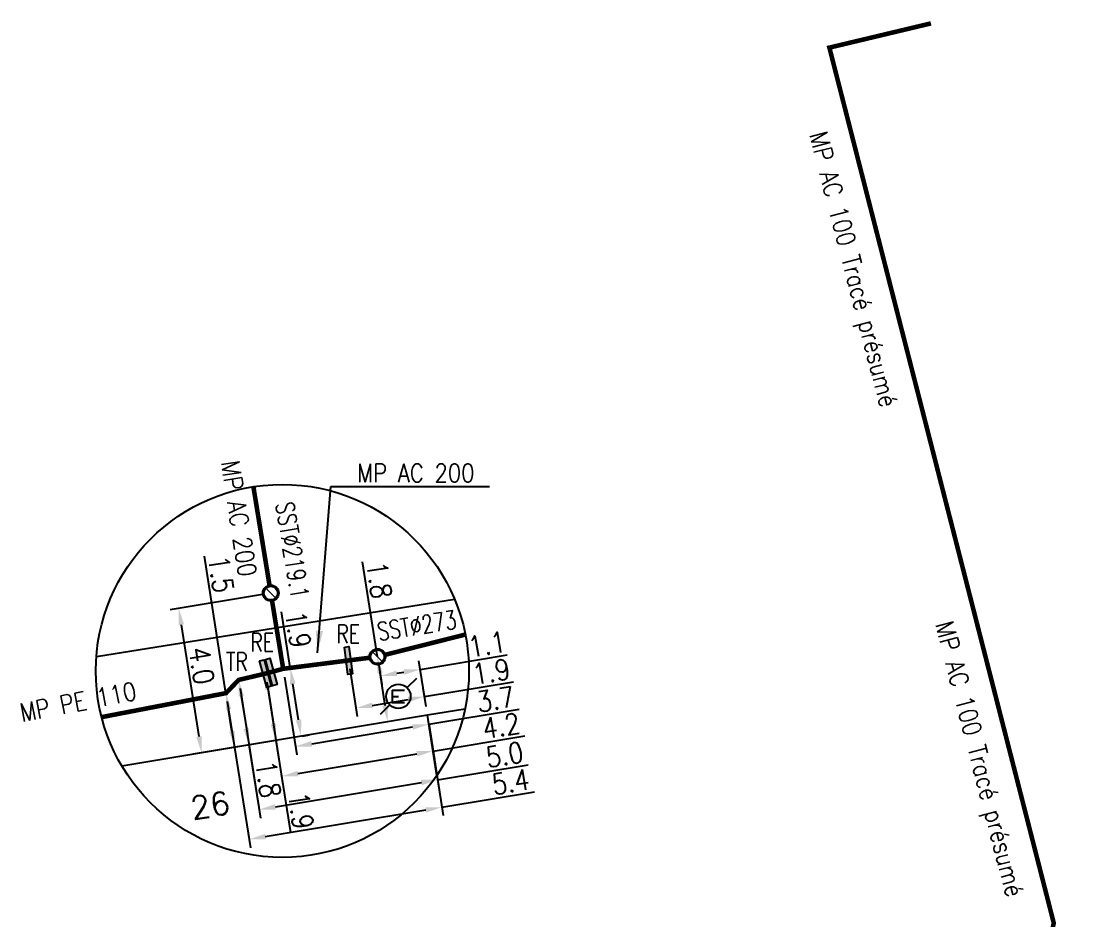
# Model space of a CAD drawing. Header units: millimetres. Extents: x 184000 to 185000, y 128000 to 129000.
# Drawn here: x 184598 to 184655.8, y 128932.3 to 128981.5 of the extents above; entities that cross this region are included whole.
import ezdxf
from ezdxf.enums import TextEntityAlignment as Align

# ---------------------------------------------------------------- set-up
doc = ezdxf.new("R2010")
doc.units = ezdxf.units.MM
doc.header["$PDMODE"] = 34
doc.layers.get('0').update_dxf_attribs({"linetype": 'CONTINUOUS'})
doc.layers.get('DEFPOINTS').update_dxf_attribs({"linetype": 'CONTINUOUS'})
doc.layers.add('G_120', color=4, linetype='CONTINUOUS')
doc.layers.add('G_900', color=7, linetype='CONTINUOUS')
doc.styles.get("Standard").update_dxf_attribs({"font": 'romans.shx', "width": 0.85})
doc.linetypes.add('G_typB_AP', pattern='A,5,-0.3,["o",Standard,S=1.5,R=0,X=0,Y=-0.5],-1.65', length=6.95)
doc.dimstyles.get("Standard").update_dxf_attribs({"dimtxt": 1.5, "dimasz": 1.2, "dimexe": 0.625, "dimexo": 0.625, "dimgap": 0.25, "dimtad": 1, "dimdec": 1, "dimzin": 0, "dimdsep": 46, "dimtxsty": 'Standard', "dimcen": -0.5, "dimadec": 0, "dimazin": 0, "dimtfac": 1, "dimtdec": 1, "dimtmove": 0, "dimatfit": 3, "dimfxl": 0, "dimtolj": 1, "dimtzin": 0, "dimarcsym": 0})

# ---------------------------------------------------------------- blocks, each defined once
blk = doc.blocks.new('G_330_14')
at = {"linetype": 'Continuous'}
h = blk.add_hatch(color=0, dxfattribs=at)
h.paths.add_polyline_path([(-0.438, 0, 1), (0.438, 0, 1)])
h.paths.add_polyline_path([(0.375, 0, 1), (-0.375, 0, 1)], flags=16)
at = {"color": 0, "linetype": 'Continuous', "const_width": 0.0625, "flags": 128}
blk.add_lwpolyline([(0.297, -0.297), (-0.297, 0.297)], dxfattribs=at)
at = {"color": 0, "linetype": 'Continuous'}
for radius in [0.438, 0.375]:
    blk.add_circle((0, 0), radius, dxfattribs=at)
at = {"color": 0, "linetype": 'Continuous', "width": 0.75}
blk.add_attdef('3WT', text='', height=1, dxfattribs=at).set_placement((0, 2.148), align=Align.MIDDLE)
at = {"color": 0, "linetype": 'Continuous', "width": 0.75, "flags": 3}
for tag, p in [('DEF_LEG', (0, -5)), ('DEF_COUP', (0, -7.5)), ('DEF_TYPE', (0, -10))]:
    blk.add_attdef(tag, text='', height=1.2, dxfattribs=at).set_placement(p, align=Align.MIDDLE)
blk = doc.blocks.new('G_340_17')
at = {"linetype": 'Continuous'}
blk.add_hatch(color=0, dxfattribs=at).paths.add_polyline_path([(0.125, 0.75), (-0.125, 0.75), (-0.125, -0.75), (0.125, -0.75)])
at = {"color": 0, "linetype": 'Continuous'}
blk.add_lwpolyline([(-0.125, 0.75), (0.125, 0.75), (0.125, -0.75), (-0.125, -0.75)], close=True, dxfattribs=at)
at = {"color": 0, "linetype": 'Continuous', "width": 0.75}
for tag, height, flags, p in [('RE', 1, 8, (0, 2.5)), ('DEF_LEG', 1.2, 3, (0, -5)), ('DEF_COUP', 1.2, 3, (0, -7.5)), ('DEF_TYPE', 1.2, 3, (0, -10))]:
    blk.add_attdef(tag, text='', height=height, dxfattribs=dict(at, flags=flags)).set_placement(p, align=Align.MIDDLE)
blk = doc.blocks.new('G_340_16')
at = {"linetype": 'Continuous'}
blk.add_hatch(color=0, dxfattribs=at).paths.add_polyline_path([(0.125, 0.75), (-0.125, 0.75), (-0.125, -0.75), (0.125, -0.75)])
at = {"color": 0, "linetype": 'Continuous'}
blk.add_lwpolyline([(-0.125, 0.75), (0.125, 0.75), (0.125, -0.75), (-0.125, -0.75)], close=True, dxfattribs=at)
at = {"color": 0, "linetype": 'Continuous', "width": 0.75}
for tag, height, flags, p in [('TR', 1, 8, (0, 2.146)), ('DEF_LEG', 1.2, 3, (0, -5)), ('DEF_COUP', 1.2, 3, (0, -7.5)), ('DEF_TYPE', 1.2, 3, (0, -10))]:
    blk.add_attdef(tag, text='', height=height, dxfattribs=dict(at, flags=flags)).set_placement(p, align=Align.MIDDLE)
blk = doc.blocks.new('*D191')
at = {"layer": 'DEFPOINTS', "color": 0, "linetype": 'Continuous', "transparency": 16777216}
for p in [(184617.482, 128946.705), (184619.818, 128946.013), (184620.213, 128943.511)]:
    blk.add_point(p, dxfattribs=at)
at = {"layer": 'G_900', "color": 0, "linetype": 'Continuous', "lineweight": -2, "transparency": 16777216}
for p, q in [((184619.818, 128946.013), (184624.572, 128946.806)), ((184617.555, 128946.242), (184617.722, 128945.187)), ((184620.14, 128943.974), (184619.745, 128946.476)), ((184618.536, 128945.798), (184618.931, 128945.864))]:
    blk.add_line(p, q, dxfattribs=at)
at = {"layer": 'G_900', "color": 0, "linetype": 'Continuous', "transparency": 16777216}
for points in [[(184618.512, 128945.946), (184618.561, 128945.651), (184617.648, 128945.65)], [(184618.906, 128946.012), (184618.955, 128945.716), (184619.818, 128946.013)]]:
    blk.add_solid(points, dxfattribs=at)
at = {"layer": 'G_900', "color": 0, "linetype": 'Continuous', "transparency": 16777216, "insert": (184623.477, 128947.384), "char_height": 1.125, "attachment_point": 5, "rotation": 9.47767}
blk.add_mtext('\\A1;1.1', dxfattribs=at)
blk = doc.blocks.new('*D192')
at = {"layer": 'DEFPOINTS', "color": 0, "linetype": 'Continuous', "transparency": 16777216}
for p in [(184612.322, 128946.046), (184620.213, 128943.511), (184620.292, 128943.009)]:
    blk.add_point(p, dxfattribs=at)
at = {"layer": 'G_900', "color": 0, "linetype": 'Continuous', "lineweight": -2, "transparency": 16777216}
for p, q in [((184612.395, 128945.583), (184613.066, 128941.328)), ((184620.292, 128943.009), (184625.235, 128943.835)), ((184613.881, 128941.939), (184619.405, 128942.861)), ((184620.286, 128943.048), (184620.365, 128942.546))]:
    blk.add_line(p, q, dxfattribs=at)
at = {"layer": 'G_900', "color": 0, "linetype": 'Continuous', "transparency": 16777216}
for points in [[(184619.38, 128943.009), (184619.429, 128942.713), (184620.292, 128943.009)], [(184613.856, 128942.087), (184613.906, 128941.791), (184612.993, 128941.791)]]:
    blk.add_solid(points, dxfattribs=at)
at = {"layer": 'G_900', "color": 0, "linetype": 'Continuous', "transparency": 16777216, "insert": (184623.939, 128944.379), "char_height": 1.125, "attachment_point": 5, "rotation": 9.47767}
blk.add_mtext('\\A1;3.7', dxfattribs=at)
blk = doc.blocks.new('*D193')
at = {"layer": 'DEFPOINTS', "color": 0, "linetype": 'Continuous', "transparency": 16777216}
for p in [(184615.894, 128946.502), (184620.054, 128944.52), (184620.213, 128943.511)]:
    blk.add_point(p, dxfattribs=at)
at = {"layer": 'G_900', "color": 0, "linetype": 'Continuous', "lineweight": -2, "transparency": 16777216}
for p, q in [((184615.967, 128946.039), (184616.379, 128943.431)), ((184620.14, 128943.974), (184619.981, 128944.983)), ((184620.054, 128944.52), (184624.918, 128945.332)), ((184617.194, 128944.043), (184619.166, 128944.372))]:
    blk.add_line(p, q, dxfattribs=at)
at = {"layer": 'G_900', "color": 0, "linetype": 'Continuous', "transparency": 16777216}
for points in [[(184619.142, 128944.52), (184619.191, 128944.224), (184620.054, 128944.52)], [(184617.169, 128944.191), (184617.218, 128943.895), (184616.306, 128943.894)]]:
    blk.add_solid(points, dxfattribs=at)
at = {"layer": 'G_900', "color": 0, "linetype": 'Continuous', "transparency": 16777216, "insert": (184623.711, 128945.891), "char_height": 1.125, "attachment_point": 5, "rotation": 9.47767}
blk.add_mtext('\\A1;1.9', dxfattribs=at)
blk = doc.blocks.new('*D194')
at = {"layer": 'DEFPOINTS', "color": 0, "linetype": 'Continuous', "transparency": 16777216}
for p in [(184612.322, 128946.046), (184612.914, 128942.293), (184613.302, 128942.354)]:
    blk.add_point(p, dxfattribs=at)
at = {"layer": 'G_900', "color": 0, "linetype": 'Continuous', "lineweight": -2, "transparency": 16777216}
for p, q in [((184612.71, 128946.108), (184612.227, 128949.166)), ((184612.785, 128946.119), (184613.173, 128946.181)), ((184613.162, 128943.243), (184612.85, 128945.219)), ((184613.377, 128942.366), (184613.765, 128942.427))]:
    blk.add_line(p, q, dxfattribs=at)
at = {"layer": 'G_900', "color": 0, "linetype": 'Continuous', "transparency": 16777216}
for points in [[(184612.998, 128945.242), (184612.702, 128945.195), (184612.71, 128946.108)], [(184613.31, 128943.266), (184613.014, 128943.22), (184613.302, 128942.354)]]:
    blk.add_solid(points, dxfattribs=at)
at = {"layer": 'G_900', "color": 0, "linetype": 'Continuous', "transparency": 16777216, "insert": (184613.139, 128948.198), "char_height": 1.125, "attachment_point": 5, "rotation": 278.96724}
blk.add_mtext('\\A1;1.9', dxfattribs=at)
blk = doc.blocks.new('*D195')
at = {"layer": 'DEFPOINTS', "color": 0, "linetype": 'Continuous', "transparency": 16777216}
for p in [(184611.351, 128945.783), (184620.213, 128943.511), (184620.524, 128941.544)]:
    blk.add_point(p, dxfattribs=at)
at = {"layer": 'G_900', "color": 0, "linetype": 'Continuous', "lineweight": -2, "transparency": 16777216}
for p, q in [((184611.424, 128945.32), (184612.311, 128939.697)), ((184620.286, 128943.048), (184620.597, 128941.081)), ((184620.524, 128941.544), (184625.546, 128942.382)), ((184613.126, 128940.309), (184619.636, 128941.395))]:
    blk.add_line(p, q, dxfattribs=at)
at = {"layer": 'G_900', "color": 0, "linetype": 'Continuous', "transparency": 16777216}
for points in [[(184619.611, 128941.543), (184619.661, 128941.247), (184620.524, 128941.544)], [(184613.101, 128940.457), (184613.151, 128940.161), (184612.238, 128940.16)]]:
    blk.add_solid(points, dxfattribs=at)
at = {"layer": 'G_900', "color": 0, "linetype": 'Continuous', "transparency": 16777216, "insert": (184624.249, 128942.926), "char_height": 1.125, "attachment_point": 5, "rotation": 9.47767}
blk.add_mtext('\\A1;4.2', dxfattribs=at)
blk = doc.blocks.new('*D196')
at = {"layer": 'DEFPOINTS', "color": 0, "linetype": 'Continuous', "transparency": 16777216}
for p in [(184611.351, 128945.783), (184611.928, 128942.128), (184611.928, 128942.128)]:
    blk.add_point(p, dxfattribs=at)
at = {"layer": 'G_900', "color": 0, "linetype": 'Continuous', "lineweight": -2, "transparency": 16777216}
for p, q in [((184611.491, 128944.894), (184611.788, 128943.017)), ((184611.928, 128942.128), (184612.725, 128937.075))]:
    blk.add_line(p, q, dxfattribs=at)
at = {"layer": 'G_900', "color": 0, "linetype": 'Continuous', "transparency": 16777216}
for points in [[(184611.64, 128944.917), (184611.343, 128944.871), (184611.351, 128945.783)], [(184611.936, 128943.041), (184611.639, 128942.994), (184611.928, 128942.128)]]:
    blk.add_solid(points, dxfattribs=at)
at = {"layer": 'G_900', "color": 0, "linetype": 'Continuous', "transparency": 16777216, "insert": (184613.295, 128938.277), "char_height": 1.125, "attachment_point": 5, "rotation": 278.96724}
blk.add_mtext('\\A1;1.9', dxfattribs=at)
blk = doc.blocks.new('*D197')
at = {"layer": 'DEFPOINTS', "color": 0, "linetype": 'Continuous', "transparency": 16777216}
for p in [(184609.887, 128945.437), (184620.213, 128943.511), (184620.772, 128939.967)]:
    blk.add_point(p, dxfattribs=at)
at = {"layer": 'G_900', "color": 0, "linetype": 'Continuous', "lineweight": -2, "transparency": 16777216}
for p, q in [((184609.96, 128944.974), (184611.081, 128937.874)), ((184620.286, 128943.048), (184620.846, 128939.504)), ((184620.772, 128939.967), (184625.732, 128940.795)), ((184611.895, 128938.485), (184619.885, 128939.819))]:
    blk.add_line(p, q, dxfattribs=at)
at = {"layer": 'G_900', "color": 0, "linetype": 'Continuous', "transparency": 16777216}
for points in [[(184619.86, 128939.967), (184619.909, 128939.671), (184620.772, 128939.967)], [(184611.871, 128938.633), (184611.92, 128938.337), (184611.008, 128938.337)]]:
    blk.add_solid(points, dxfattribs=at)
at = {"layer": 'G_900', "color": 0, "linetype": 'Continuous', "transparency": 16777216, "insert": (184624.435, 128941.339), "char_height": 1.125, "attachment_point": 5, "rotation": 9.47767}
blk.add_mtext('\\A1;5.0', dxfattribs=at)
blk = doc.blocks.new('*D198')
at = {"layer": 'DEFPOINTS', "color": 0, "linetype": 'Continuous', "transparency": 16777216}
for p in [(184609.887, 128945.437), (184610.448, 128941.881), (184610.448, 128941.881)]:
    blk.add_point(p, dxfattribs=at)
at = {"layer": 'G_900', "color": 0, "linetype": 'Continuous', "lineweight": -2, "transparency": 16777216}
for p, q in [((184610.027, 128944.548), (184610.308, 128942.77)), ((184610.448, 128941.881), (184610.938, 128938.778))]:
    blk.add_line(p, q, dxfattribs=at)
at = {"layer": 'G_900', "color": 0, "linetype": 'Continuous', "transparency": 16777216}
for points in [[(184610.176, 128944.572), (184609.879, 128944.525), (184609.887, 128945.437)], [(184610.456, 128942.794), (184610.16, 128942.747), (184610.448, 128941.881)]]:
    blk.add_solid(points, dxfattribs=at)
at = {"layer": 'G_900', "color": 0, "linetype": 'Continuous', "transparency": 16777216, "insert": (184611.504, 128940.002), "char_height": 1.125, "attachment_point": 5, "rotation": 278.96724}
blk.add_mtext('\\A1;1.8', dxfattribs=at)
blk = doc.blocks.new('*D199')
at = {"layer": 'DEFPOINTS', "color": 0, "linetype": 'Continuous', "transparency": 16777216}
for p in [(184609.192, 128944.713), (184620.213, 128943.511), (184621.009, 128938.47)]:
    blk.add_point(p, dxfattribs=at)
at = {"layer": 'G_900', "color": 0, "linetype": 'Continuous', "lineweight": -2, "transparency": 16777216}
for p, q in [((184609.265, 128944.25), (184610.528, 128936.245)), ((184620.286, 128943.048), (184621.082, 128938.007)), ((184621.009, 128938.47), (184626.081, 128939.317)), ((184611.342, 128936.856), (184620.121, 128938.322))]:
    blk.add_line(p, q, dxfattribs=at)
at = {"layer": 'G_900', "color": 0, "linetype": 'Continuous', "transparency": 16777216}
for points in [[(184620.096, 128938.47), (184620.146, 128938.174), (184621.009, 128938.47)], [(184611.318, 128937.004), (184611.367, 128936.708), (184610.455, 128936.708)]]:
    blk.add_solid(points, dxfattribs=at)
at = {"layer": 'G_900', "color": 0, "linetype": 'Continuous', "transparency": 16777216, "insert": (184624.762, 128939.857), "char_height": 1.125, "attachment_point": 5, "rotation": 9.47767}
blk.add_mtext('\\A1;5.4', dxfattribs=at)
blk = doc.blocks.new('*D200')
at = {"layer": 'DEFPOINTS', "color": 0, "linetype": 'Continuous', "transparency": 16777216}
for p in [(184609.192, 128944.713), (184609.659, 128941.749), (184609.659, 128941.749)]:
    blk.add_point(p, dxfattribs=at)
at = {"layer": 'G_120', "color": 0, "linetype": 'Continuous', "lineweight": -2, "transparency": 16777216}
for p, q in [((184609.192, 128944.713), (184608.009, 128952.21)), ((184609.519, 128942.638), (184609.332, 128943.824))]:
    blk.add_line(p, q, dxfattribs=at)
at = {"layer": 'G_120', "color": 0, "linetype": 'Continuous', "transparency": 16777216}
for points in [[(184609.48, 128943.847), (184609.184, 128943.8), (184609.192, 128944.713)], [(184609.667, 128942.662), (184609.371, 128942.615), (184609.659, 128941.749)]]:
    blk.add_solid(points, dxfattribs=at)
at = {"layer": 'G_120', "color": 0, "linetype": 'Continuous', "transparency": 16777216, "insert": (184608.924, 128951.219), "char_height": 1.125, "attachment_point": 5, "rotation": 278.96724}
blk.add_mtext('\\A1;1.5', dxfattribs=at)
blk = doc.blocks.new('*D201')
at = {"layer": 'DEFPOINTS', "color": 0, "linetype": 'Continuous', "transparency": 16777216}
for p in [(184611.644, 128950.191), (184612.914, 128942.293), (184607.852, 128941.448)]:
    blk.add_point(p, dxfattribs=at)
at = {"layer": 'G_900', "color": 0, "linetype": 'Continuous', "lineweight": -2, "transparency": 16777216}
for p, q in [((184611.182, 128950.114), (184606.143, 128949.273)), ((184606.746, 128948.461), (184607.712, 128942.337)), ((184612.452, 128942.216), (184607.39, 128941.371))]:
    blk.add_line(p, q, dxfattribs=at)
at = {"layer": 'G_900', "color": 0, "linetype": 'Continuous', "transparency": 16777216}
for points in [[(184606.894, 128948.484), (184606.597, 128948.438), (184606.605, 128949.35)], [(184607.86, 128942.36), (184607.564, 128942.313), (184607.852, 128941.448)]]:
    blk.add_solid(points, dxfattribs=at)
at = {"layer": 'G_900', "color": 0, "linetype": 'Continuous', "transparency": 16777216, "insert": (184607.859, 128946.219), "char_height": 1.125, "attachment_point": 5, "rotation": 278.96721}
blk.add_mtext('\\A1;4.0', dxfattribs=at)
blk = doc.blocks.new('*D202')
at = {"layer": 'DEFPOINTS', "color": 0, "linetype": 'Continuous', "transparency": 16777216}
for p in [(184617.482, 128946.705), (184618.043, 128943.149), (184618.043, 128943.149)]:
    blk.add_point(p, dxfattribs=at)
at = {"layer": 'G_900', "color": 0, "linetype": 'Continuous', "lineweight": -2, "transparency": 16777216}
for p, q in [((184617.482, 128946.705), (184616.663, 128951.893)), ((184617.903, 128944.038), (184617.622, 128945.816))]:
    blk.add_line(p, q, dxfattribs=at)
at = {"layer": 'G_900', "color": 0, "linetype": 'Continuous', "transparency": 16777216}
for points in [[(184617.77, 128945.839), (184617.474, 128945.793), (184617.482, 128946.705)], [(184618.051, 128944.061), (184617.755, 128944.015), (184618.043, 128943.149)]]:
    blk.add_solid(points, dxfattribs=at)
at = {"layer": 'G_900', "color": 0, "linetype": 'Continuous', "transparency": 16777216, "insert": (184617.579, 128950.903), "char_height": 1.125, "attachment_point": 5, "rotation": 278.96724}
blk.add_mtext('\\A1;1.8', dxfattribs=at)

msp = doc.modelspace()

# ---------------------------------------------------------------- linework, layer by layer
at = {"layer": 'G_120', "linetype": 'G_typB_AP', "ltscale": 0.5, "const_width": 0.25, "flags": 128}
msp.add_lwpolyline([(184655.686, 128900.862), (184653.495, 128920.326), (184652.955, 128925.009), (184654.492, 128932.129), (184642.213, 128980.05), (184647.77, 128981.376)], dxfattribs=at)
at = {"layer": 'G_900', "color": 252}
for p, q in [((184619.128, 128945.036), (184619.628, 128945.536)), ((184618.295, 128944.87), (184618.962, 128944.87)), ((184618.295, 128944.87), (184618.295, 128944.203)), ((184618.295, 128944.536), (184618.628, 128944.536)), ((184618.128, 128944.036), (184617.628, 128943.536)), ((184618.295, 128944.203), (184618.962, 128944.203)), ((184620.734, 128940.21), (184620.213, 128943.511))]:
    msp.add_line(p, q, dxfattribs=at)
at = {"layer": 'G_900', "color": 4, "linetype": 'Continuous', "ltscale": 0.5, "const_width": 0.25}
for points in [[(184610.692, 128956.014), (184611.574, 128950.617)], [(184611.704, 128949.826), (184612.322, 128946.046)], [(184622.29, 128947.92), (184617.835, 128946.794)], [(184617.048, 128946.65), (184615.894, 128946.502), (184612.322, 128946.046), (184611.67, 128945.869), (184611.351, 128945.783)], [(184611.351, 128945.783), (184609.887, 128945.437), (184609.192, 128944.713), (184602.387, 128943.4)]]:
    msp.add_lwpolyline(points, dxfattribs=at)
at = {"layer": 'G_900', "color": 252, "flags": 128}
for points in [[(184602.099, 128946.719), (184621.7, 128949.858)], [(184622.271, 128943.844), (184620.213, 128943.511), (184603.497, 128940.721)]]:
    msp.add_lwpolyline(points, dxfattribs=at)
at = {"layer": 'G_900', "ltscale": 0.5}
msp.add_circle((184612.277, 128945.929), 10.209, dxfattribs=at)
at = {"layer": 'G_900', "color": 252}
msp.add_ellipse((184618.628, 128944.536), major_axis=(0.471, 0.471), ratio=1, start_param=5.497787, end_param=11.780972, dxfattribs=at)

# ---------------------------------------------------------------- block references
at = {"layer": 'G_900', "ltscale": 0.5}
ref = msp.add_blockref('G_330_14', (184611.644, 128950.191), dxfattribs=at)
ref.add_attrib('3WT', 'SST%%C219.1', dxfattribs={"layer": '0', "color": 0, "linetype": 'Continuous', "height": 1, "rotation": 279.28646, "width": 0.75}).set_placement((184612.826, 128952.535), align=Align.MIDDLE)
ref = msp.add_blockref('G_330_14', (184617.482, 128946.705), dxfattribs=at)
ref.add_attrib('3WT', 'SST%%C273', dxfattribs={"layer": '0', "color": 0, "linetype": 'Continuous', "height": 1, "rotation": 9.09907, "width": 0.75}).set_placement((184619.642, 128948.413), align=Align.MIDDLE)
ref = msp.add_blockref('G_340_17', (184615.894, 128946.502), dxfattribs=dict(at, rotation=7.274400036896185))
ref.add_attrib('RE', 'RE', dxfattribs={"layer": '0', "color": 0, "linetype": 'Continuous', "height": 1, "width": 0.75}).set_placement((184615.884, 128947.955), align=Align.MIDDLE)
ref = msp.add_blockref('G_340_17', (184611.67, 128945.869), dxfattribs=dict(at, rotation=15.182972751409))
ref.add_attrib('RE', 'RE', dxfattribs={"layer": '0', "color": 0, "linetype": 'Continuous', "height": 1, "width": 0.75}).set_placement((184611.178, 128947.49), align=Align.MIDDLE)
ref = msp.add_blockref('G_340_16', (184611.351, 128945.783), dxfattribs=dict(at, rotation=15.18296858609988))
ref.add_attrib('TR', 'TR', dxfattribs={"layer": '0', "color": 0, "linetype": 'Continuous', "height": 1, "width": 0.75}).set_placement((184609.791, 128946.439), align=Align.MIDDLE)

# ---------------------------------------------------------------- texts
at = {"layer": 'G_120', "linetype": 'Continuous', "width": 0.85}
for p in [(184643.377, 128967.883), (184650.282, 128941.073)]:
    msp.add_text('MP AC 100 Tracé présumé', height=1, rotation=284.59877, dxfattribs=at).set_placement(p, align=Align.MIDDLE)
at = {"layer": 'G_900', "color": 4, "linetype": 'Continuous', "width": 0.85}
for s, rotation, p in [('MP AC 200', 278.77597, (184609.9, 128954.274)), ('MP PE 110', 10.92227, (184601.098, 128944.241))]:
    msp.add_text(s, height=1, rotation=rotation, dxfattribs=at).set_placement(p, align=Align.MIDDLE)
at = {"layer": 'G_900', "color": 252}
msp.add_text('26', height=1.25, rotation=9.47767, dxfattribs=at).set_placement((184608.327, 128938.572), align=Align.MIDDLE)
at = {"layer": 'G_900', "color": 4, "linetype": 'Continuous', "insert": (184616.373, 128956.766), "char_height": 1, "attachment_point": 4}
msp.add_mtext('MP AC 200', dxfattribs=at)

# ---------------------------------------------------------------- dimensions: what is measured, and where the dimension line sits
at = {"layer": 'G_120', "linetype": 'Continuous'}
dim = msp.add_linear_dim(base=(184609.659, 128941.749), p1=(184609.192, 128944.713), p2=(184609.659, 128941.749), angle=98.96724, text='1.5', dimstyle='Standard', override={"dimscale": 0.75}, dxfattribs=at)
dim.commit()
dim.dimension.update_dxf_attribs({"geometry": '*D200', "text_midpoint": (184608.183, 128951.103), "dimtype": 160})
at = {"layer": 'G_900', "linetype": 'Continuous'}
for base, p1, p2, angle, text, picture, middle in [((184618.043, 128943.149), (184617.482, 128946.705), (184618.043, 128943.149), 98.96724, '1.8', '*D202', (184616.838, 128950.786)), ((184607.852, 128941.448), (184611.644, 128950.191), (184612.914, 128942.293), 98.96721, '4.0', '*D201', (184607.118, 128946.103)), ((184613.302, 128942.354), (184612.322, 128946.046), (184612.914, 128942.293), 98.96724, '1.9', '*D194', (184612.398, 128948.081)), ((184619.818, 128946.013), (184617.482, 128946.705), (184620.213, 128943.511), 189.47767, '1.1', '*D191', (184623.601, 128946.644)), ((184620.054, 128944.52), (184615.894, 128946.502), (184620.213, 128943.511), 189.47767, '1.9', '*D193', (184623.835, 128945.151)), ((184611.928, 128942.128), (184611.351, 128945.783), (184611.928, 128942.128), 98.96724, '1.9', '*D196', (184612.554, 128938.16)), ((184620.524, 128941.544), (184611.351, 128945.783), (184620.213, 128943.511), 189.47767, '4.2', '*D195', (184624.373, 128942.186))]:
    dim = msp.add_linear_dim(base=base, p1=p1, p2=p2, angle=angle, text=text, dimstyle='Standard', override={"dimscale": 0.75}, dxfattribs=at)
    dim.commit()
    dim.dimension.update_dxf_attribs({"geometry": picture, "text_midpoint": middle, "dimtype": 160})
at = {"layer": 'G_900', "color": 4, "linetype": 'Continuous'}
for base, p1, p2, angle, text, picture, middle in [((184620.292, 128943.009), (184612.322, 128946.046), (184620.213, 128943.511), 189.47767, '3.7', '*D192', (184624.062, 128943.639)), ((184610.448, 128941.881), (184609.887, 128945.437), (184610.448, 128941.881), 98.96724, '1.8', '*D198', (184610.763, 128939.885)), ((184620.772, 128939.967), (184609.887, 128945.437), (184620.213, 128943.511), 189.47767, '5.0', '*D197', (184624.559, 128940.599)), ((184621.009, 128938.47), (184609.192, 128944.713), (184620.213, 128943.511), 189.47767, '5.4', '*D199', (184624.885, 128939.117))]:
    dim = msp.add_linear_dim(base=base, p1=p1, p2=p2, angle=angle, text=text, dimstyle='Standard', override={"dimscale": 0.75}, dxfattribs=at)
    dim.commit()
    dim.dimension.update_dxf_attribs({"geometry": picture, "text_midpoint": middle, "dimtype": 160})

# ---------------------------------------------------------------- leaders
at = {"layer": 'G_900', "color": 4, "linetype": 'Continuous', "annotation_type": 0, "has_hookline": 1, "hookline_direction": 0, "text_width": 7.245}
msp.add_leader([(184614.208, 128946.928), (184614.923, 128956.016), (184616.123, 128956.016)], dimstyle='Standard', dxfattribs=at)

doc.saveas('drawing.dxf')
